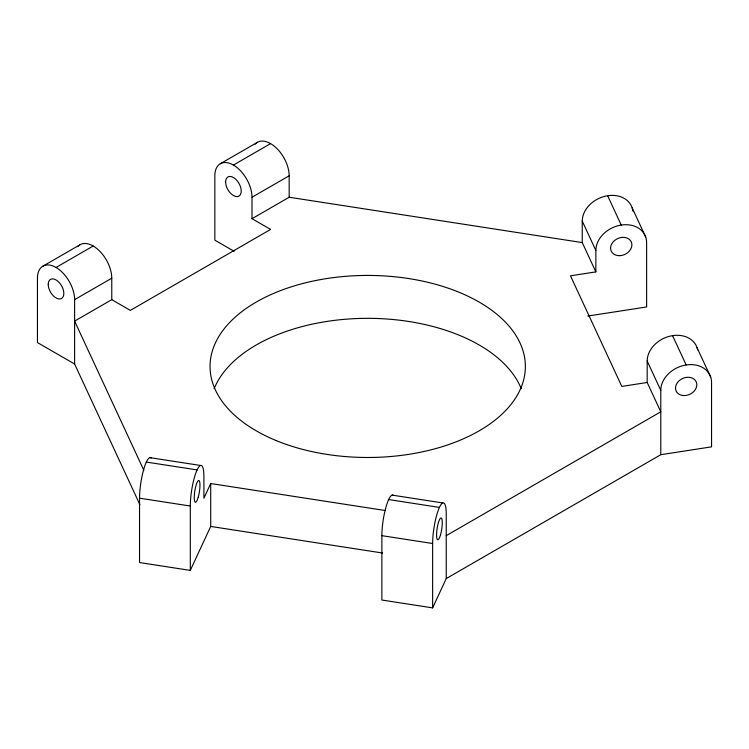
<?xml version="1.0" encoding="UTF-8"?>
<svg xmlns="http://www.w3.org/2000/svg" width="749" height="749" viewBox="0 0 749 749"><rect width="100%" height="100%" fill="white"/><g stroke="black" fill="none" stroke-linecap="round" stroke-linejoin="round"><path stroke-width="1.12" d="M384.958 510.481L210.712 483.526L203.906 498.179L203.906 476.72A26.281 5.552 -81.2 0 0 197.109 469.923L146.345 462.067M151.148 457.995A26.281 5.552 -81.2 0 0 143.742 469.314A26.281 5.552 -81.2 0 0 139.539 498.179L139.539 562.546L190.302 570.401L210.712 526.435L210.712 483.526M393.478 495.482A26.281 5.552 -81.2 0 0 386.063 506.801A26.281 5.552 -81.2 0 0 381.868 535.666L381.868 600.033L432.632 607.888L446.235 578.574L446.235 514.207A26.281 5.552 -81.2 0 0 439.429 507.41L388.665 499.555M42.89 266.176L80.059 244.717M220.281 163.759L257.45 142.301M139.894 504.686L74.61 364.023L37.45 342.574L37.45 278.207A26.281 15.167 60 0 1 56.035 267.477L93.194 246.018M234.1 251.271L214.841 240.157L214.841 175.79A26.281 15.167 60 0 1 233.426 165.061L270.586 143.602M74.61 364.023L74.61 299.656L111.77 278.207A26.281 15.167 60 0 0 98.587 250.054A26.281 15.167 60 0 0 77.737 246.636M143.817 470.232L74.61 321.115L111.77 299.656L130.354 310.386L270.586 229.428L252.001 218.699L252.001 197.24L289.17 175.79A26.281 15.167 60 0 0 275.978 147.637A26.281 15.167 60 0 0 255.137 144.22M252.001 218.699L289.17 197.24L582.254 242.582L595.858 271.887L570.476 275.819L621.801 386.409L647.183 382.486L660.787 411.791L446.235 535.666M446.235 578.574L660.787 454.709L711.55 446.853L711.55 382.486A26.281 20.729 -24.9 0 0 686.168 364.96L672.565 335.646M587.778 316.05L646.621 306.95L646.621 242.582A26.281 20.729 -24.9 0 0 621.239 225.056L607.636 195.742M149.744 457.62L200.507 465.466M392.064 495.108L442.828 502.954M139.539 498.179L190.302 506.034L190.302 570.401M381.868 535.666L432.632 543.521L432.632 607.888M210.712 526.435L382.655 553.034M632.156 207.857L645.75 237.161M697.085 347.761L710.689 377.065M632.877 211.059A26.281 20.729 -24.9 0 0 606.306 195.976A26.281 20.729 -24.9 0 0 582.254 221.124L595.858 250.438L595.858 271.887M697.637 349.867A26.281 20.729 -24.9 0 0 670.57 336.02A26.281 20.729 -24.9 0 0 647.183 361.027L660.787 390.341L660.787 454.709M647.183 361.027L647.183 382.486M582.254 221.124L582.254 242.582M289.17 175.79L289.17 197.24M111.77 278.207L111.77 299.656M214.148 388.694A157.665 91.032 0 0 1 367.703 318.334A157.665 91.032 0 0 1 521.248 388.694M190.302 506.034A26.281 5.552 -81.2 0 1 197.109 469.923M432.632 543.521A26.281 5.552 -81.2 0 1 439.429 507.41M660.787 390.341A26.281 20.729 -24.9 0 1 686.168 364.96M233.426 165.061A26.281 15.167 60 0 1 252.001 197.24M56.035 267.477A26.281 15.167 60 0 1 74.61 299.656M595.858 250.438A26.281 20.729 -24.9 0 1 621.239 225.056M275.866 440.449A157.665 91.032 0 0 0 524.609 375.38A157.665 91.032 0 0 0 302.633 283.543A157.665 91.032 0 0 0 275.866 440.449M440.562 534.692A11.038 2.331 -81.2 0 0 441.133 517.962A11.038 2.331 -81.2 0 0 436.592 533.943A11.038 2.331 -81.2 0 0 440.562 534.692M48.226 284.423A11.038 6.376 60 0 0 59.929 298.991A11.038 6.376 60 0 0 59.929 283.384A11.038 6.376 60 0 0 48.226 284.423M619.283 255.671A11.038 8.707 -24.9 0 0 631.295 241.955A11.038 8.707 -24.9 0 0 613.141 241.899A11.038 8.707 -24.9 0 0 619.283 255.671M198.232 497.233A11.038 2.331 -81.2 0 0 198.813 480.474A11.038 2.331 -81.2 0 0 194.272 496.428A11.038 2.331 -81.2 0 0 198.232 497.233M225.618 182.007A11.038 6.376 60 0 0 237.33 196.575A11.038 6.376 60 0 0 237.33 180.958A11.038 6.376 60 0 0 225.618 182.007M683.725 395.566A11.038 8.707 -24.9 0 0 696.373 382.233A11.038 8.707 -24.9 0 0 678.407 381.438A11.038 8.707 -24.9 0 0 683.725 395.566"/></g></svg>
